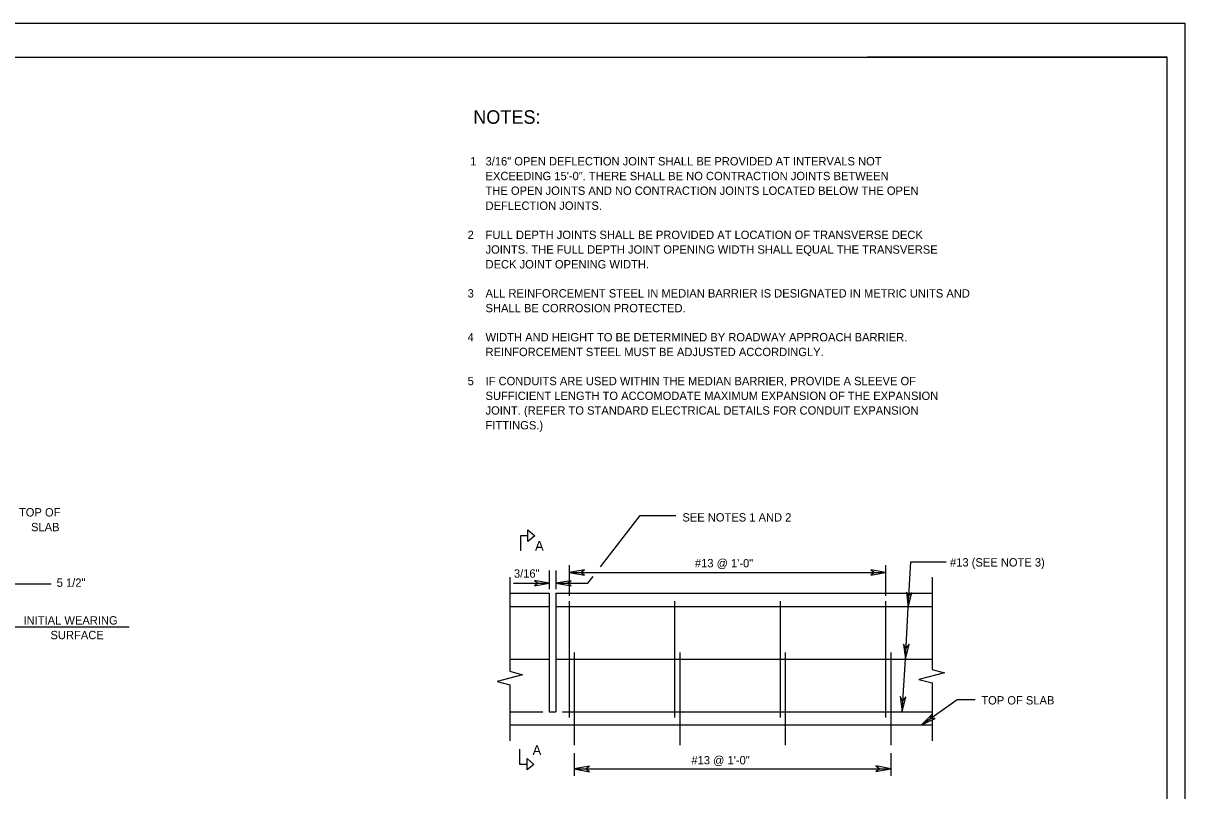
# Model space of a CAD drawing. Extents: x 528.2 to 531.15, y 154.43 to 156.26.
# Drawn here: x 529.728 to 531.154, y 155.319 to 156.26 of the extents above; entities that cross this region are included whole.
import ezdxf

# ---------------------------------------------------------------- set-up
doc = ezdxf.new("R2010")
doc.units = 0
for name, color, linetype in [('Level 1', 7, 'Continuous'), ('Level 2', 7, 'Continuous'), ('Level 4', 7, 'Continuous'), ('Level 41', 7, 'Continuous'), ('Level 5', 7, 'Continuous')]:
    doc.layers.add(name, color=color, linetype=linetype)

msp = doc.modelspace()

# ---------------------------------------------------------------- linework, layer by layer
at = {"layer": 'Level 1'}
for p, q in [((528.1952, 156.2605), (531.1535, 156.2605)), ((528.3819, 156.2188), (531.1319, 156.2188)), ((531.1319, 156.2188), (530.7644, 156.2188)), ((531.1319, 154.4688), (531.1319, 156.2188)), ((531.1319, 156.0719), (531.1319, 156.2188))]:
    msp.add_line(p, q, dxfattribs=at)
for points in [[(530.3474, 155.6316), (530.3386, 155.6316), (530.3386, 155.6129)], [(530.3468, 155.351), (530.3376, 155.351), (530.3376, 155.3698)]]:
    msp.add_lwpolyline(points, dxfattribs=at)
for points in [[(530.3474, 155.6247), (530.3474, 155.6388), (530.356, 155.6316)], [(530.3983, 155.5863), (530.417, 155.583), (530.4121, 155.5863), (530.417, 155.5896)], [(530.7864, 155.5863), (530.7684, 155.5899), (530.773, 155.5863), (530.7684, 155.5833)], [(530.3737, 155.5735), (530.3556, 155.5768), (530.3602, 155.5735), (530.3556, 155.5702)], [(530.3737, 155.5735), (530.3556, 155.5768), (530.3602, 155.5735), (530.3556, 155.5702)], [(530.3819, 155.5735), (530.4006, 155.5699), (530.3957, 155.5735), (530.4006, 155.5764)], [(530.3819, 155.5735), (530.4006, 155.5699), (530.3957, 155.5735), (530.4006, 155.5764)], [(530.814, 155.5436), (530.8186, 155.562), (530.8146, 155.5574), (530.8123, 155.5623)], [(530.8107, 155.48), (530.8153, 155.4984), (530.8114, 155.4938), (530.8084, 155.4987)], [(530.8068, 155.4154), (530.8114, 155.4337), (530.8074, 155.4291), (530.8045, 155.4341)], [(530.8304, 155.3996), (530.8474, 155.4072), (530.8415, 155.4072), (530.8438, 155.4127)], [(530.3468, 155.3442), (530.3468, 155.3583), (530.355, 155.351)], [(530.4045, 155.3455), (530.4232, 155.3419), (530.4183, 155.3455), (530.4232, 155.3488)], [(530.793, 155.3455), (530.7746, 155.3491), (530.7792, 155.3455), (530.7746, 155.3422)]]:
    msp.add_lwpolyline(points, close=True, dxfattribs=at)
at = {"layer": 'Level 41'}
msp.add_lwpolyline([(528.1952, 156.2605), (531.1535, 156.2605), (531.1535, 154.4272), (528.1952, 154.4272)], close=True, dxfattribs=at)
at = {"layer": 'Level 5'}
for p, q in [((530.4367, 155.5935), (530.4852, 155.6565)), ((530.4852, 155.6565), (530.5292, 155.6565)), ((530.3737, 155.5889), (530.3737, 155.5659)), ((530.3819, 155.5889), (530.3819, 155.5659)), ((530.3983, 155.5955), (530.3983, 155.5577)), ((530.7864, 155.5955), (530.7864, 155.5577)), ((530.814, 155.5436), (530.8176, 155.5994)), ((530.8176, 155.5994), (530.8609, 155.5994)), ((530.3255, 155.5807), (530.3255, 155.4652)), ((530.3983, 155.5863), (530.7864, 155.5863)), ((530.4213, 155.5735), (530.4278, 155.5817)), ((530.8435, 155.5807), (530.8435, 155.4675)), ((529.581, 155.5725), (529.7628, 155.5725)), ((530.3255, 155.561), (530.3737, 155.561)), ((530.3297, 155.5735), (530.3737, 155.5735)), ((530.3737, 155.561), (530.3737, 155.4154)), ((530.3819, 155.5735), (530.4213, 155.5735)), ((530.3819, 155.561), (530.3819, 155.4154)), ((530.3819, 155.561), (530.8435, 155.561)), ((530.3983, 155.5512), (530.3983, 155.5036)), ((530.5276, 155.5512), (530.5276, 155.502)), ((530.6572, 155.5512), (530.6572, 155.5036)), ((530.7864, 155.5512), (530.7864, 155.5052)), ((530.3255, 155.5449), (530.3737, 155.5449)), ((530.3819, 155.5449), (530.8435, 155.5449)), ((530.8107, 155.48), (530.814, 155.5436)), ((529.5312, 155.5197), (529.8583, 155.5197)), ((530.3983, 155.5052), (530.3983, 155.4085)), ((530.6572, 155.5089), (530.6572, 155.4085)), ((530.7864, 155.5079), (530.7864, 155.4085)), ((530.5276, 155.503), (530.5276, 155.4085)), ((530.3255, 155.4803), (530.3737, 155.4803)), ((530.3819, 155.4803), (530.8435, 155.4803)), ((530.4045, 155.4882), (530.4045, 155.3747)), ((530.5341, 155.4882), (530.5341, 155.3747)), ((530.6634, 155.4882), (530.6634, 155.3747)), ((530.793, 155.4882), (530.793, 155.3747)), ((530.8068, 155.4154), (530.8107, 155.48)), ((530.3409, 155.461), (530.3097, 155.4528)), ((530.3255, 155.4652), (530.3409, 155.461)), ((530.8589, 155.4633), (530.8274, 155.4551)), ((530.8435, 155.4675), (530.8589, 155.4633)), ((530.3097, 155.4528), (530.3255, 155.4485)), ((530.3255, 155.4488), (530.3255, 155.3799)), ((530.8274, 155.4551), (530.8435, 155.4511)), ((530.8435, 155.4514), (530.8435, 155.3799)), ((530.8304, 155.3996), (530.8743, 155.4308)), ((530.8743, 155.4308), (530.8963, 155.4308)), ((530.3255, 155.4154), (530.3658, 155.4154)), ((530.3737, 155.4154), (530.3819, 155.4154)), ((530.3901, 155.4154), (530.8435, 155.4154)), ((530.3255, 155.3996), (530.8435, 155.3996)), ((530.4045, 155.3648), (530.4045, 155.3369)), ((530.793, 155.3648), (530.793, 155.3369)), ((530.4045, 155.3455), (530.793, 155.3455))]:
    msp.add_line(p, q, dxfattribs=at)

# ---------------------------------------------------------------- texts
at = {"layer": 'Level 1'}
for s, height, p in [('1', 0.0102, (530.2769, 156.086)), ('3/16" OPEN DEFLECTION JOINT SHALL BE PROVIDED AT INTERVALS NOT', 0.010228, (530.2956, 156.086)), ('EXCEEDING 15\'-0". THERE SHALL BE NO CONTRACTION JOINTS BETWEEN ', 0.010228, (530.2956, 156.0679)), ('THE OPEN JOINTS AND NO CONTRACTION JOINTS LOCATED BELOW THE OPEN', 0.010228, (530.2956, 156.0499)), ('DEFLECTION JOINTS.', 0.010228, (530.2956, 156.0315)), ('2', 0.0102, (530.2736, 155.9957)), ('FULL DEPTH JOINTS SHALL BE PROVIDED AT LOCATION OF TRANSVERSE DECK ', 0.010228, (530.2956, 155.9957)), ('JOINTS. THE FULL DEPTH JOINT OPENING WIDTH SHALL EQUAL THE TRANSVERSE ', 0.010228, (530.2956, 155.9777)), ('DECK JOINT OPENING WIDTH.', 0.010228, (530.2956, 155.9596)), ('3', 0.0102, (530.2736, 155.9239)), ('ALL REINFORCEMENT STEEL IN MEDIAN BARRIER IS DESIGNATED IN METRIC UNITS AND', 0.010228, (530.2956, 155.9239)), ('SHALL BE CORROSION PROTECTED.', 0.010228, (530.2956, 155.9058)), ('4', 0.0102, (530.2736, 155.8701)), ('WIDTH AND HEIGHT TO BE DETERMINED BY ROADWAY APPROACH BARRIER.', 0.010228, (530.2956, 155.8701)), ('REINFORCEMENT STEEL MUST BE ADJUSTED ACCORDINGLY.', 0.010228, (530.2956, 155.852)), ('5', 0.0102, (530.2736, 155.8163)), ('IF CONDUITS ARE USED WITHIN THE MEDIAN BARRIER, PROVIDE A SLEEVE OF', 0.010228, (530.2956, 155.8163)), ('SUFFICIENT LENGTH TO ACCOMODATE MAXIMUM EXPANSION OF THE EXPANSION', 0.010228, (530.2956, 155.7982)), ('JOINT. (REFER TO STANDARD ELECTRICAL DETAILS FOR CONDUIT EXPANSION', 0.010228, (530.2956, 155.7802)), ('FITTINGS.)', 0.01023, (530.2956, 155.7621)), ('TOP OF ', 0.01023, (529.7231, 155.6552)), ('SLAB', 0.01023, (529.7379, 155.6371)), ('SEE NOTES 1 AND 2', 0.010228, (530.5371, 155.649)), ('A', 0.012, (530.3563, 155.6132)), ('#13 @ 1\'-0"', 0.010228, (530.5525, 155.5928)), ('#13 (SEE NOTE 3)', 0.010228, (530.8655, 155.5938)), ('3/16"', 0.01023, (530.3304, 155.5801)), ('INITIAL WEARING', 0.010228, (529.7287, 155.5226)), ('SURFACE', 0.01023, (529.7618, 155.5046)), ('TOP OF SLAB', 0.010228, (530.9039, 155.4245)), ('A', 0.012, (530.3533, 155.3625)), ('#13 @ 1\'-0"', 0.010228, (530.5482, 155.351))]:
    msp.add_text(s, height=height, dxfattribs=at).set_placement(p)
at = {"layer": 'Level 2'}
msp.add_text('5 1/2"', height=0.01023, dxfattribs=at).set_placement((529.7694, 155.5689))
at = {"layer": 'Level 4'}
msp.add_text('NOTES:', height=0.01658, dxfattribs=at).set_placement((530.2805, 156.1371))

doc.saveas('drawing.dxf')
